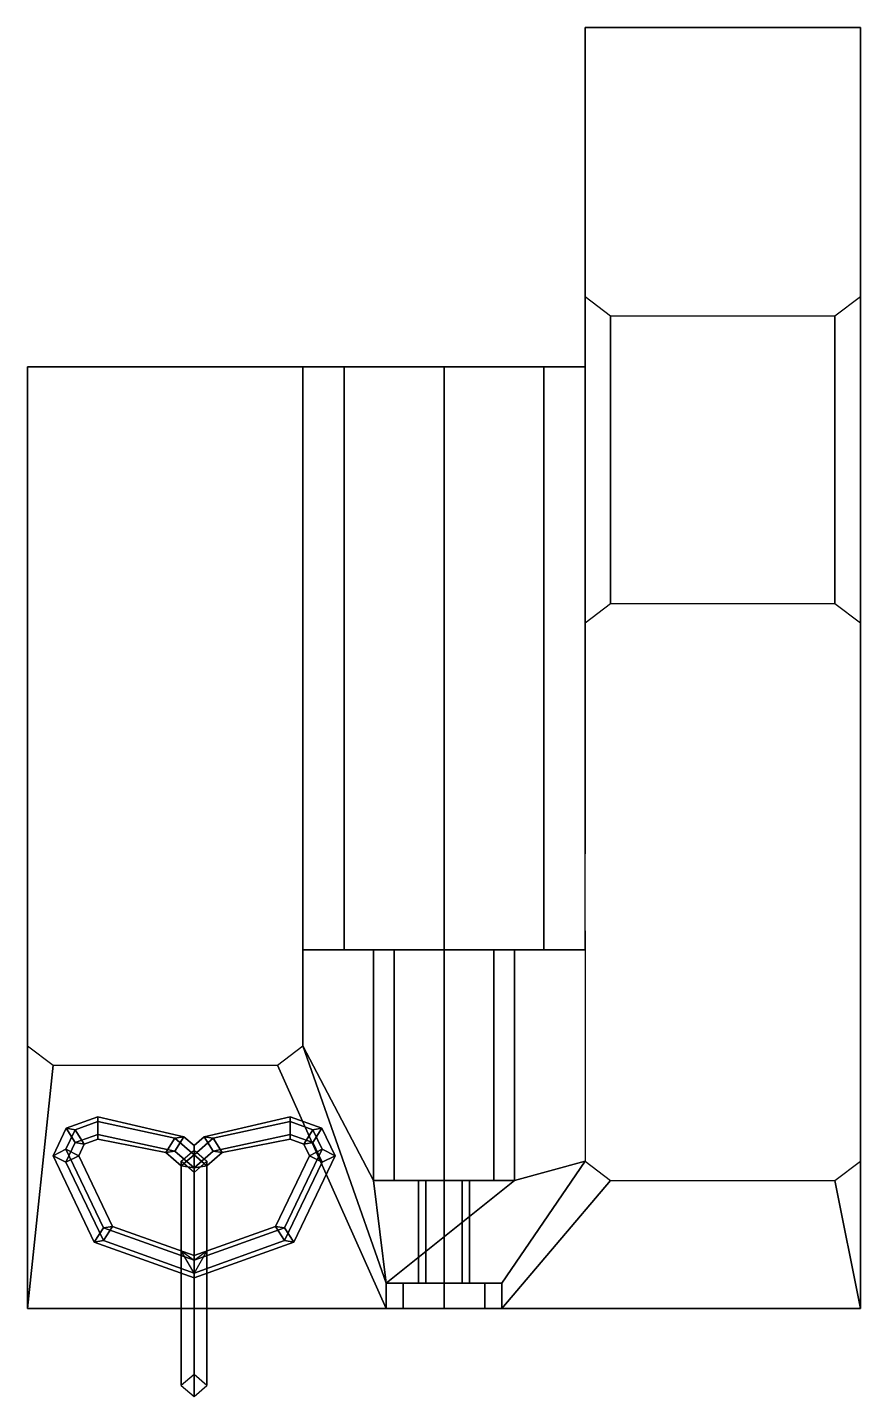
# Model space of a CAD drawing. Extents: x -0.65 to 0.65, y -0.99 to 1.15.
import ezdxf

# ---------------------------------------------------------------- set-up
doc = ezdxf.new("R2010")
doc.units = 0
doc.layers.add('INTERNALS_C2P', color=1, linetype='CONTINUOUS')

msp = doc.modelspace()

# ---------------------------------------------------------------- linework, layer by layer
at = {"layer": 'INTERNALS_C2P'}
for points in [[(0.65, 1.15, 1.01), (0.22, 1.15, 1.01), (0.22, 1.15, 1), (0.65, 1.15, 1)], [(0.22, 1.15, 1.01), (0.22, 0.62, 1.01), (0.22, 1.11, 1), (0.22, 1.15, 1)], [(0.65, -0.85, 1.01), (0.65, -0.24, 1), (0.65, -0.16, 1), (0.65, 1.15, 1.01)], [(0.65, -0.16, 1), (0.65, 1.15, 1), (0.65, 1.15, 1), (0.65, 1.15, 1.01)], [(0.22, 1.11, 1), (0.22, 0.62, 1.01), (0.22, 0.62, 1.01), (0.22, 1.09, 0.98)], [(0.65, -0.14, 0.98), (0.65, 1.09, 0.98), (0.65, 1.11, 1), (0.65, -0.16, 1)], [(0.22, 1.09, 0.98), (0.22, 0.62, 1.01), (0.22, 0.73, 0.63), (0.22, 1.09, 0.63)], [(0.65, -0.14, 0.63), (0.65, 1.09, 0.63), (0.65, 1.09, 0.98), (0.65, -0.14, 0.98)], [(0.22, 0.62, 1.01), (0.22, 0.62, 0.36), (0.22, 0.73, 0.36), (0.22, 0.73, 0.63)], [(0.22, 0.22, 0.36), (0.22, 0.73, 0.36), (0.26, 0.7, 0.36), (0.26, 0.25, 0.36)], [(0.61, 0.25, 0.36), (0.61, 0.7, 0.36), (0.65, 0.73, 0.36), (0.65, 0.22, 0.36)], [(0.65, 0.22, 0.36), (0.65, 0.73, 0.36), (0.65, 0.73, 0.63), (0.65, 0.22, 0.63)], [(0.26, 0.25, 0.36), (0.26, 0.7, 0.36), (0.61, 0.7, 0.36), (0.61, 0.25, 0.36)], [(-0.65, 0.62, 1.01), (-0.65, -0.02, 1), (-0.65, -0.02, 0.36), (-0.65, 0.62, 0.36)], [(-0.22, 0.62, 0.36), (-0.22, 0.62, 0.79), (-0.65, 0.62, 1.01), (-0.65, 0.62, 0.36)], [(-0.22, 0.62, 0.79), (-0.1556, 0.62, 0.9456), (-0.65, 0.62, 1.01)], [(-0.1556, 0.62, 0.9456), (0, 0.62, 1.01), (-0.65, 0.62, 1.01)], [(-0.65, -0.06, 1), (-0.65, -0.85, 1.01), (-0.65, 0.62, 1.01), (-0.65, -0.02, 1)], [(-0.22, -0.29, 0.79), (-0.1556, -0.29, 0.9456), (-0.1556, 0.62, 0.9456), (-0.22, 0.62, 0.79)], [(-0.22, -0.29, 0.36), (-0.22, -0.29, 0.79), (-0.22, 0.62, 0.79), (-0.22, 0.62, 0.36)], [(-0.1556, -0.29, 0.9456), (0, -0.29, 1.01), (0, 0.62, 1.01), (-0.1556, 0.62, 0.9456)], [(0, -0.29, 1.01), (0.1556, -0.29, 0.9456), (0.1556, 0.62, 0.9456), (0, 0.62, 1.01)], [(0, 0.62, 1.01), (0.1556, 0.62, 0.9456), (0.22, 0.62, 1.01)], [(0.1556, -0.29, 0.9456), (0.22, -0.29, 0.79), (0.22, 0.62, 0.79), (0.1556, 0.62, 0.9456)], [(0.1556, 0.62, 0.9456), (0.22, 0.62, 0.79), (0.22, 0.62, 1.01)], [(0.22, -0.14, 0.79), (0.22, -0.14, 0.63), (0.22, 0.22, 0.63), (0.22, 0.62, 0.79)], [(0.22, 0.22, 0.63), (0.22, 0.22, 0.36), (0.22, 0.62, 0.36), (0.22, 0.62, 0.79)], [(-0.22, -0.08, 0.79), (-0.22, -0.06, 1), (-0.22, -0.02, 1), (-0.22, -0.02, 0.79)], [(-0.65, -0.85, 1.01), (-0.65, -0.85, 1.01), (-0.65, -0.06, 1), (-0.65, -0.08, 0.98)], [(-0.22, -0.08, 0.79), (-0.22, -0.08, 0.98), (-0.22, -0.06, 1), (-0.22, -0.08, 0.79)], [(-0.65, -0.44, 0.63), (-0.65, -0.85, 1.01), (-0.65, -0.08, 0.98), (-0.65, -0.08, 0.63)], [(0.65, -0.85, 1.01), (0.65, -0.85, 1.01), (0.65, -0.26, 0.98), (0.65, -0.24, 1)], [(0.22, -0.29, 0.79), (0.22, -0.29, 0.63), (0.22, -0.26, 0.63), (0.22, -0.26, 0.79)], [(0.65, -0.85, 1.01), (0.65, -0.62, 0.63), (0.65, -0.26, 0.63), (0.65, -0.26, 0.98)], [(-0.1556, -0.29, 0.9456), (-0.22, -0.29, 0.79), (-0.11, -0.29, 0.48), (-0.0778, -0.29, 0.5578)], [(-0.22, -0.29, 0.79), (-0.22, -0.29, 0.36), (-0.11, -0.29, 0.36), (-0.11, -0.29, 0.48)], [(-0.22, -0.44, 0.36), (-0.22, -0.44, 0.63), (-0.22, -0.29, 0.63), (-0.22, -0.29, 0.36)], [(-0.11, -0.65, 0.36), (-0.22, -0.44, 0.36), (-0.22, -0.29, 0.36), (-0.11, -0.29, 0.36)], [(0, -0.29, 1.01), (-0.1556, -0.29, 0.9456), (-0.0778, -0.29, 0.5578), (0, -0.29, 0.59)], [(-0.0778, -0.29, 0.5578), (-0.11, -0.29, 0.48), (-0.11, -0.65, 0.48), (-0.0778, -0.65, 0.5578)], [(-0.11, -0.29, 0.48), (-0.11, -0.29, 0.36), (-0.11, -0.65, 0.36), (-0.11, -0.65, 0.48)], [(0, -0.29, 0.59), (-0.0778, -0.29, 0.5578), (-0.0778, -0.65, 0.5578), (0, -0.65, 0.59)], [(0.0778, -0.29, 0.5578), (0, -0.29, 0.59), (0, -0.65, 0.59), (0.0778, -0.65, 0.5578)], [(0.1556, -0.29, 0.9456), (0, -0.29, 1.01), (0, -0.29, 0.59), (0.0778, -0.29, 0.5578)], [(0.11, -0.29, 0.48), (0.0778, -0.29, 0.5578), (0.0778, -0.65, 0.5578), (0.11, -0.65, 0.48)], [(0.22, -0.29, 0.79), (0.1556, -0.29, 0.9456), (0.0778, -0.29, 0.5578), (0.11, -0.29, 0.48)], [(0.11, -0.29, 0.36), (0.11, -0.29, 0.48), (0.11, -0.65, 0.48), (0.11, -0.65, 0.36)], [(0.22, -0.29, 0.36), (0.22, -0.29, 0.79), (0.11, -0.29, 0.48), (0.11, -0.29, 0.36)], [(0.22, -0.62, 0.36), (0.11, -0.65, 0.36), (0.11, -0.29, 0.36), (0.22, -0.29, 0.36)], [(-0.65, -0.85, 0.36), (-0.65, -0.85, 0.36), (-0.65, -0.44, 0.36), (-0.61, -0.47, 0.36)], [(-0.65, -0.44, 0.63), (-0.65, -0.85, 1.01), (-0.65, -0.85, 0.36), (-0.65, -0.44, 0.36)], [(-0.09, -0.81, 0.36), (-0.09, -0.85, 0.36), (-0.26, -0.47, 0.36), (-0.22, -0.44, 0.36)], [(-0.11, -0.65, 0.36), (-0.09, -0.81, 0.36), (-0.22, -0.44, 0.36), (-0.11, -0.65, 0.36)], [(-0.09, -0.85, 0.36), (-0.65, -0.85, 0.36), (-0.61, -0.47, 0.36), (-0.26, -0.47, 0.36)], [(-0.54, -0.558, 1.0173), (-0.54, -0.5507, 0.99), (-0.5895, -0.5685, 1.0003), (-0.5754, -0.5707, 1.0246)], [(-0.54, -0.5507, 0.99), (-0.54, -0.578, 0.9827), (-0.5754, -0.5907, 0.99), (-0.5895, -0.5685, 1.0003)], [(-0.42, -0.584, 1.0323), (-0.4059, -0.5818, 1.0079), (-0.54, -0.5507, 0.99), (-0.54, -0.558, 1.0173)], [(-0.4059, -0.5818, 1.0079), (-0.42, -0.604, 0.9977), (-0.54, -0.578, 0.9827), (-0.54, -0.5507, 0.99)], [(-0.3741, -0.5818, 1.0079), (-0.36, -0.584, 1.0323), (-0.24, -0.558, 1.0173), (-0.24, -0.5507, 0.99)], [(-0.36, -0.604, 0.9977), (-0.3741, -0.5818, 1.0079), (-0.24, -0.5507, 0.99), (-0.24, -0.578, 0.9827)], [(-0.24, -0.5507, 0.99), (-0.24, -0.558, 1.0173), (-0.2046, -0.5707, 1.0246), (-0.1905, -0.5685, 1.0003)], [(-0.24, -0.578, 0.9827), (-0.24, -0.5507, 0.99), (-0.1905, -0.5685, 1.0003), (-0.2046, -0.5907, 0.99)], [(-0.5754, -0.5707, 1.0246), (-0.5895, -0.5685, 1.0003), (-0.61, -0.6113, 1.025), (-0.59, -0.6013, 1.0423)], [(-0.5895, -0.5685, 1.0003), (-0.5754, -0.5907, 0.99), (-0.59, -0.6213, 1.0077), (-0.61, -0.6113, 1.025)], [(-0.5612, -0.593, 1.0144), (-0.5754, -0.5707, 1.0246), (-0.59, -0.6013, 1.0423), (-0.57, -0.6113, 1.025)], [(-0.54, -0.5854, 1.01), (-0.54, -0.558, 1.0173), (-0.5754, -0.5707, 1.0246), (-0.5612, -0.593, 1.0144)], [(-0.4341, -0.6063, 1.0221), (-0.42, -0.584, 1.0323), (-0.54, -0.558, 1.0173), (-0.54, -0.5854, 1.01)], [(-0.36, -0.584, 1.0323), (-0.3459, -0.6063, 1.0221), (-0.24, -0.5854, 1.01), (-0.24, -0.558, 1.0173)], [(-0.24, -0.558, 1.0173), (-0.24, -0.5854, 1.01), (-0.2188, -0.593, 1.0144), (-0.2046, -0.5707, 1.0246)], [(-0.2046, -0.5707, 1.0246), (-0.2188, -0.593, 1.0144), (-0.21, -0.6113, 1.025), (-0.19, -0.6013, 1.0423)], [(-0.1905, -0.5685, 1.0003), (-0.2046, -0.5707, 1.0246), (-0.19, -0.6013, 1.0423), (-0.17, -0.6113, 1.025)], [(-0.2046, -0.5907, 0.99), (-0.1905, -0.5685, 1.0003), (-0.17, -0.6113, 1.025), (-0.19, -0.6213, 1.0077)], [(-0.5754, -0.5907, 0.99), (-0.5612, -0.593, 1.0144), (-0.57, -0.6113, 1.025), (-0.59, -0.6213, 1.0077)], [(-0.54, -0.578, 0.9827), (-0.54, -0.5854, 1.01), (-0.5612, -0.593, 1.0144), (-0.5754, -0.5907, 0.99)], [(-0.42, -0.604, 0.9977), (-0.4341, -0.6063, 1.0221), (-0.54, -0.5854, 1.01), (-0.54, -0.578, 0.9827)], [(-0.42, -0.584, 1.0323), (-0.4341, -0.6063, 1.0221), (-0.41, -0.6272, 1.0341), (-0.39, -0.61, 1.0473)], [(-0.42, -0.604, 0.9977), (-0.4059, -0.5818, 1.0079), (-0.39, -0.5955, 1.0159), (-0.39, -0.63, 1.0127)], [(-0.4059, -0.5818, 1.0079), (-0.42, -0.584, 1.0323), (-0.39, -0.61, 1.0473), (-0.39, -0.5955, 1.0159)], [(-0.36, -0.584, 1.0323), (-0.3741, -0.5818, 1.0079), (-0.39, -0.5955, 1.0159), (-0.39, -0.61, 1.0473)], [(-0.3741, -0.5818, 1.0079), (-0.36, -0.604, 0.9977), (-0.39, -0.63, 1.0127), (-0.39, -0.5955, 1.0159)], [(-0.3459, -0.6063, 1.0221), (-0.36, -0.584, 1.0323), (-0.39, -0.61, 1.0473), (-0.37, -0.6272, 1.0341)], [(-0.3459, -0.6063, 1.0221), (-0.36, -0.604, 0.9977), (-0.24, -0.578, 0.9827), (-0.24, -0.5854, 1.01)], [(-0.24, -0.5854, 1.01), (-0.24, -0.578, 0.9827), (-0.2046, -0.5907, 0.99), (-0.2188, -0.593, 1.0144)], [(-0.2188, -0.593, 1.0144), (-0.2046, -0.5907, 0.99), (-0.19, -0.6213, 1.0077), (-0.21, -0.6113, 1.025)], [(-0.59, -0.6013, 1.0423), (-0.61, -0.6113, 1.025), (-0.5456, -0.7461, 1.1028), (-0.5314, -0.7238, 1.113)], [(-0.61, -0.6113, 1.025), (-0.59, -0.6213, 1.0077), (-0.5314, -0.7438, 1.0784), (-0.5456, -0.7461, 1.1028)], [(-0.57, -0.6113, 1.025), (-0.59, -0.6013, 1.0423), (-0.5314, -0.7238, 1.113), (-0.5173, -0.7216, 1.0886)], [(-0.59, -0.6213, 1.0077), (-0.57, -0.6113, 1.025), (-0.5173, -0.7216, 1.0886), (-0.5314, -0.7438, 1.0784)], [(-0.4341, -0.6063, 1.0221), (-0.42, -0.604, 0.9977), (-0.39, -0.63, 1.0127), (-0.41, -0.6272, 1.0341)], [(-0.41, -0.62, 1.03), (-0.39, -0.6027, 1.02), (-0.39, -0.9527, 0.4138), (-0.41, -0.97, 0.4238)], [(-0.39, -0.61, 1.0473), (-0.41, -0.6272, 1.0341), (-0.41, -0.76, 1.1109), (-0.39, -0.7745, 1.1423)], [(-0.39, -0.6027, 1.02), (-0.37, -0.62, 1.03), (-0.37, -0.97, 0.4238), (-0.39, -0.9527, 0.4138)], [(-0.36, -0.604, 0.9977), (-0.3459, -0.6063, 1.0221), (-0.37, -0.6272, 1.0341), (-0.39, -0.63, 1.0127)], [(-0.37, -0.6272, 1.0341), (-0.39, -0.61, 1.0473), (-0.39, -0.7745, 1.1423), (-0.37, -0.76, 1.1109)], [(-0.19, -0.6013, 1.0423), (-0.21, -0.6113, 1.025), (-0.2627, -0.7216, 1.0886), (-0.2486, -0.7238, 1.113)], [(-0.21, -0.6113, 1.025), (-0.19, -0.6213, 1.0077), (-0.2486, -0.7438, 1.0784), (-0.2627, -0.7216, 1.0886)], [(-0.17, -0.6113, 1.025), (-0.19, -0.6013, 1.0423), (-0.2486, -0.7238, 1.113), (-0.2344, -0.7461, 1.1028)], [(-0.19, -0.6213, 1.0077), (-0.17, -0.6113, 1.025), (-0.2344, -0.7461, 1.1028), (-0.2486, -0.7438, 1.0784)], [(-0.39, -0.6373, 1.04), (-0.41, -0.62, 1.03), (-0.41, -0.97, 0.4238), (-0.39, -0.9873, 0.4338)], [(-0.41, -0.6272, 1.0341), (-0.39, -0.63, 1.0127), (-0.39, -0.7945, 1.1077), (-0.41, -0.76, 1.1109)], [(-0.37, -0.62, 1.03), (-0.39, -0.6373, 1.04), (-0.39, -0.9873, 0.4338), (-0.37, -0.97, 0.4238)], [(-0.39, -0.63, 1.0127), (-0.37, -0.6272, 1.0341), (-0.37, -0.76, 1.1109), (-0.39, -0.7945, 1.1077)], [(0.09, -0.81, 0.36), (-0.09, -0.81, 0.36), (0.11, -0.65, 0.36), (0.22, -0.62, 0.36)], [(0.09, -0.85, 0.36), (0.09, -0.81, 0.36), (0.22, -0.62, 0.36), (0.26, -0.65, 0.36)], [(0.65, -0.85, 0.36), (0.65, -0.85, 0.36), (0.61, -0.65, 0.36), (0.65, -0.62, 0.36)], [(0.65, -0.85, 0.36), (0.65, -0.62, 0.36), (0.65, -0.62, 0.63), (0.65, -0.85, 1.01)], [(-0.0778, -0.65, 0.5578), (-0.11, -0.65, 0.48), (-0.04, -0.65, 0.48), (-0.0283, -0.65, 0.5083)], [(-0.11, -0.65, 0.48), (-0.11, -0.65, 0.36), (-0.0283, -0.65, 0.4517), (-0.04, -0.65, 0.48)], [(0.11, -0.65, 0.36), (0.11, -0.65, 0.36), (0, -0.65, 0.44), (-0.11, -0.65, 0.36)], [(0, -0.65, 0.44), (0, -0.65, 0.44), (-0.0283, -0.65, 0.4517), (-0.11, -0.65, 0.36)], [(-0.09, -0.81, 0.36), (-0.09, -0.81, 0.36), (-0.11, -0.65, 0.36), (0.11, -0.65, 0.36)], [(0, -0.65, 0.59), (-0.0778, -0.65, 0.5578), (-0.0283, -0.65, 0.5083), (0, -0.65, 0.52)], [(-0.0283, -0.65, 0.5083), (-0.04, -0.65, 0.48), (-0.04, -0.81, 0.48), (-0.0283, -0.81, 0.5083)], [(-0.04, -0.65, 0.48), (-0.0283, -0.65, 0.4517), (-0.0283, -0.81, 0.4517), (-0.04, -0.81, 0.48)], [(0, -0.65, 0.52), (-0.0283, -0.65, 0.5083), (-0.0283, -0.81, 0.5083), (0, -0.81, 0.52)], [(-0.0283, -0.65, 0.4517), (0, -0.65, 0.44), (0, -0.81, 0.44), (-0.0283, -0.81, 0.4517)], [(0.0283, -0.65, 0.5083), (0, -0.65, 0.52), (0, -0.81, 0.52), (0.0283, -0.81, 0.5083)], [(0, -0.65, 0.44), (0.0283, -0.65, 0.4517), (0.0283, -0.81, 0.4517), (0, -0.81, 0.44)], [(0.0778, -0.65, 0.5578), (0, -0.65, 0.59), (0, -0.65, 0.52), (0.0283, -0.65, 0.5083)], [(0.11, -0.65, 0.36), (0.11, -0.65, 0.36), (0.0283, -0.65, 0.4517), (0, -0.65, 0.44)], [(0.04, -0.65, 0.48), (0.0283, -0.65, 0.5083), (0.0283, -0.81, 0.5083), (0.04, -0.81, 0.48)], [(0.0283, -0.65, 0.4517), (0.04, -0.65, 0.48), (0.04, -0.81, 0.48), (0.0283, -0.81, 0.4517)], [(0.11, -0.65, 0.48), (0.0778, -0.65, 0.5578), (0.0283, -0.65, 0.5083), (0.04, -0.65, 0.48)], [(0.11, -0.65, 0.36), (0.11, -0.65, 0.48), (0.04, -0.65, 0.48), (0.0283, -0.65, 0.4517)], [(0.65, -0.85, 0.36), (0.09, -0.85, 0.36), (0.26, -0.65, 0.36), (0.61, -0.65, 0.36)], [(-0.5314, -0.7238, 1.113), (-0.5456, -0.7461, 1.1028), (-0.39, -0.8019, 1.135), (-0.39, -0.7745, 1.1423)], [(-0.5314, -0.7438, 1.0784), (-0.5173, -0.7216, 1.0886), (-0.39, -0.7672, 1.115), (-0.39, -0.7945, 1.1077)], [(-0.5173, -0.7216, 1.0886), (-0.5314, -0.7238, 1.113), (-0.39, -0.7745, 1.1423), (-0.39, -0.7672, 1.115)], [(-0.2627, -0.7216, 1.0886), (-0.2486, -0.7438, 1.0784), (-0.39, -0.7945, 1.1077), (-0.39, -0.7672, 1.115)], [(-0.2486, -0.7238, 1.113), (-0.2627, -0.7216, 1.0886), (-0.39, -0.7672, 1.115), (-0.39, -0.7745, 1.1423)], [(-0.2344, -0.7461, 1.1028), (-0.2486, -0.7238, 1.113), (-0.39, -0.7745, 1.1423), (-0.39, -0.8019, 1.135)], [(-0.5456, -0.7461, 1.1028), (-0.5314, -0.7438, 1.0784), (-0.39, -0.7945, 1.1077), (-0.39, -0.8019, 1.135)], [(-0.2486, -0.7438, 1.0784), (-0.2344, -0.7461, 1.1028), (-0.39, -0.8019, 1.135), (-0.39, -0.7945, 1.1077)], [(-0.0636, -0.81, 0.5436), (-0.09, -0.81, 0.48), (-0.09, -0.85, 0.48), (-0.0636, -0.85, 0.5436)], [(-0.09, -0.81, 0.48), (-0.09, -0.81, 0.36), (-0.09, -0.85, 0.36), (-0.09, -0.85, 0.48)], [(-0.0283, -0.81, 0.5083), (-0.04, -0.81, 0.48), (-0.09, -0.81, 0.48), (-0.0636, -0.81, 0.5436)], [(-0.04, -0.81, 0.48), (-0.0283, -0.81, 0.4517), (-0.09, -0.81, 0.36), (-0.09, -0.81, 0.48)], [(-0.0283, -0.81, 0.4517), (0, -0.81, 0.44), (-0.09, -0.81, 0.36)], [(0, -0.81, 0.44), (0.09, -0.81, 0.36), (-0.09, -0.81, 0.36)], [(0, -0.81, 0.57), (-0.0636, -0.81, 0.5436), (-0.0636, -0.85, 0.5436), (0, -0.85, 0.57)], [(0, -0.81, 0.52), (-0.0283, -0.81, 0.5083), (-0.0636, -0.81, 0.5436), (0, -0.81, 0.57)], [(0.0636, -0.81, 0.5436), (0, -0.81, 0.57), (0, -0.85, 0.57), (0.0636, -0.85, 0.5436)], [(0.0283, -0.81, 0.5083), (0, -0.81, 0.52), (0, -0.81, 0.57), (0.0636, -0.81, 0.5436)], [(0.0283, -0.81, 0.4517), (0.09, -0.81, 0.36), (0, -0.81, 0.44)], [(0.04, -0.81, 0.48), (0.0283, -0.81, 0.5083), (0.0636, -0.81, 0.5436), (0.09, -0.81, 0.48)], [(0.0283, -0.81, 0.4517), (0.04, -0.81, 0.48), (0.09, -0.81, 0.48), (0.09, -0.81, 0.36)], [(0.09, -0.81, 0.48), (0.0636, -0.81, 0.5436), (0.0636, -0.85, 0.5436), (0.09, -0.85, 0.48)], [(0.09, -0.81, 0.36), (0.09, -0.81, 0.48), (0.09, -0.85, 0.48), (0.09, -0.85, 0.36)], [(0.65, -0.85, 0.36), (-0.65, -0.85, 0.36), (-0.65, -0.85, 1.01), (0.65, -0.85, 1.01)]]:
    msp.add_3dface(points, dxfattribs=at)

doc.saveas('drawing.dxf')
